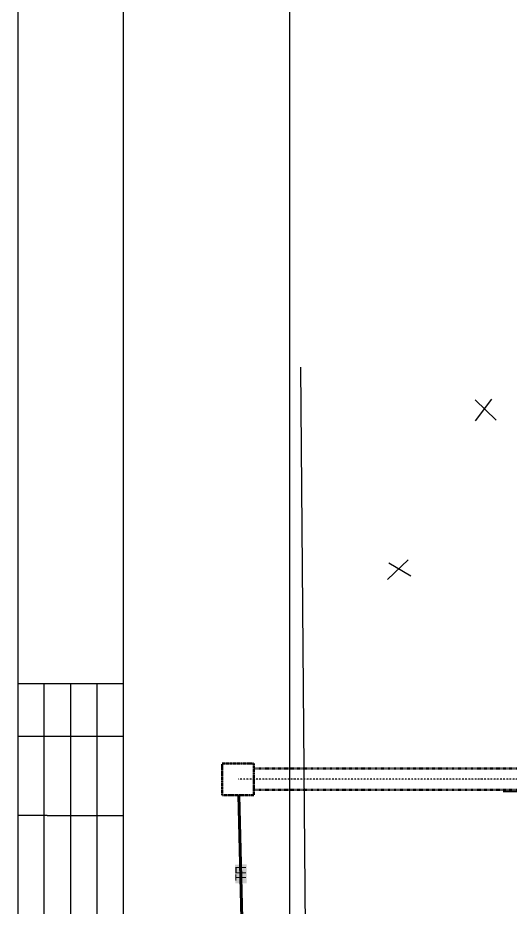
# Model space of a CAD drawing. Header units: millimetres. Extents: x 1819 to 103850, y 69161 to 132521.
# Drawn here: x 1822 to 11178, y 99902 to 116776 of the extents above; entities that cross this region are included whole.
import ezdxf

# ---------------------------------------------------------------- set-up
doc = ezdxf.new("R2010")
doc.units = ezdxf.units.MM
for name, pattern in [('KL', [4, 2, -2]), ('PKP', [12, 6, -3, 0, -3]), ('Wipeout_Contour', [44.25, 27, -17.25])]:
    doc.linetypes.add(name, pattern=pattern)
for name, color, linetype in [('FORMAT', 251, 'Continuous'), ('ГСН', 2, 'Continuous'), ('ЛИНИЯ', 7, 'Continuous'), ('СТЕНЫ', 7, 'Continuous'), ('СЪЕМКА', 46, 'Continuous'), ('ТС', 1, 'Continuous')]:
    doc.layers.add(name, color=color, linetype=linetype)
doc.styles.add('ариал', font='arial.ttf', dxfattribs={"width": 0.8, "height": 300})
picture_1 = doc.add_image_def('image1.tif', size_in_pixel=(4134, 3602))

msp = doc.modelspace()

# ---------------------------------------------------------------- linework, layer by layer
at = {"layer": 'FORMAT', "ltscale": 20}
for p, q in [((1821.77, 132521.49), (1821.77, 73121.49)), ((3821.77, 132021.49), (3821.77, 73621.49))]:
    msp.add_line(p, q, dxfattribs=at)
at = {"layer": 'FORMAT'}
for p, q in [((1829.68, 104158.57), (3829.68, 104158.57)), ((2324.57, 89189.37), (2324.57, 104158.57)), ((2824.57, 81678.03), (2824.57, 104158.57)), ((2824.57, 91689.37), (2824.57, 104158.57)), ((3324.57, 89189.37), (3324.57, 104158.57)), ((3829.68, 103158.57), (1829.68, 103158.57)), ((2377.72, 101658.57), (1829.68, 101658.57)), ((2377.72, 101658.57), (3829.68, 101658.57))]:
    msp.add_line(p, q, dxfattribs=at)
at = {"layer": 'ГСН', "color": 1, "linetype": 'Wipeout_Contour', "ltscale": 15, "const_width": 30}
msp.add_lwpolyline([(11022.54, 102115.5), (28064.7, 102115.5)], dxfattribs=at)
at = {"layer": 'ЛИНИЯ'}
msp.add_line((7184.62, 110157.73), (7327.23, 91933.04), dxfattribs=at)
at = {"layer": 'СТЕНЫ'}
for p, q in [((10805.25, 109549.74), (10496.3, 109138.06)), ((10496.3, 109535.03), (10893.52, 109152.77)), ((9226.67, 106501.84), (8833.16, 106131.7)), ((8856.31, 106444), (9272.97, 106201.1))]:
    msp.add_line(p, q, dxfattribs=at)
at = {"layer": 'ТС', "linetype": 'KL', "lineweight": 50}
for p, q in [((5699.55, 102646.61), (6299.55, 102646.61)), ((5699.55, 102046.61), (5699.55, 102646.61)), ((6299.55, 102646.61), (6299.55, 102046.61)), ((6299.55, 102046.61), (5699.55, 102046.61))]:
    msp.add_line(p, q, dxfattribs=at)
at = {"layer": 'ТС', "linetype": 'KL', "lineweight": 50, "ltscale": 5}
for p, q in [((13382.42, 102546.61), (6299.55, 102546.61)), ((13782.42, 102146.61), (6299.55, 102146.61))]:
    msp.add_line(p, q, dxfattribs=at)
at = {"layer": 'ТС', "linetype": 'PKP', "ltscale": 5}
msp.add_line((13582.42, 102346.61), (5999.55, 102346.61), dxfattribs=at)
at = {"layer": 'ТС', "color": 1, "lineweight": 80}
msp.add_line((6246.93, 92494.17), (6013.87, 102046.61), dxfattribs=at)
at = {"layer": 'ТС', "color": 7, "true_color": 0xffffff, "const_width": 220}
msp.add_lwpolyline([(6054.71, 100372.96), (6049.08, 100730.4)], dxfattribs=at)

# ---------------------------------------------------------------- texts
at = {"layer": 'ТС', "color": 1, "lineweight": 80, "style": 'ариал', "width": 0.75}
msp.add_text('ТП', height=200, rotation=90, dxfattribs=at).set_placement((6146.33, 100418.95))

# ---------------------------------------------------------------- pictures from other files: only their frames are drawn
at = {"layer": 'СЪЕМКА', "color": 7, "true_color": 0xffffff}
image = msp.add_image(picture_1, insert=(6969.08, 71977.7), size_in_units=(70009.44, 61000), dxfattribs=at)
image.set_boundary_path([(0.3021, 55.9634), (3409.0214, 3493.4299)])

doc.saveas('drawing.dxf')
